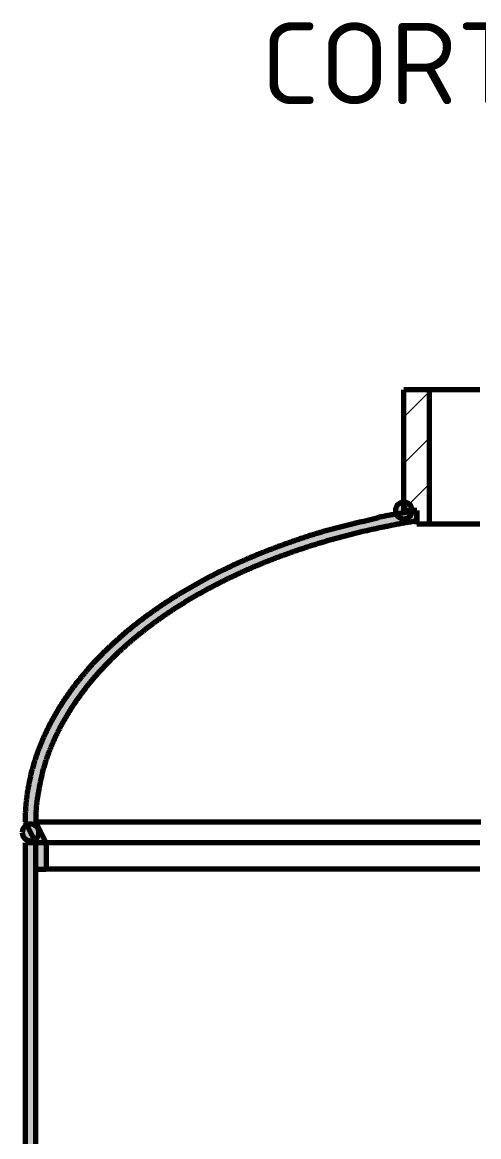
# Model space of a CAD drawing. Header units: millimetres. Extents: x 0 to 1554, y 0 to 420.
# Drawn here: x 209.3 to 237.3, y 287.6 to 355.9 of the extents above; entities that cross this region are included whole.
import ezdxf
from ezdxf.enums import TextEntityAlignment as Align

# ---------------------------------------------------------------- set-up
doc = ezdxf.new("R2010")
doc.units = ezdxf.units.MM
for name, color, linetype, lineweight in [('01-VISIBLE', 7, 'CONTINUOUS', 70), ('05-RAYADO', 8, 'CONTINUOUS', 18), ('06-TEXTO', 7, 'CONTINUOUS', 25)]:
    doc.layers.add(name, color=color, linetype=linetype, lineweight=lineweight)
doc.styles.add('ISO3098', font='isocpeur.ttf')

msp = doc.modelspace()

# ---------------------------------------------------------------- hatches: boundary and pattern name
at = {"layer": '05-RAYADO'}
h = msp.add_hatch(dxfattribs=at)
h.set_pattern_fill('ANSI31', scale=0.62992)
h.paths.add_polyline_path([(234.28, 325.142), (233.498, 325.142), (233.498, 325.987), (232.7, 325.987), (232.7, 333.387), (234.28, 333.387)])
h = msp.add_hatch(color=7, dxfattribs=at)
h.dxf.hatch_style = 1
h.paths.add_polyline_path([(232.188, 325.987), (232.19, 326.027), (232.194, 326.067), (232.202, 326.106), (232.213, 326.145), (232.227, 326.183), (232.244, 326.219), (232.263, 326.254), (232.286, 326.288), (232.311, 326.319), (232.338, 326.349), (232.367, 326.376), (232.399, 326.401), (232.432, 326.423), (232.468, 326.443), (232.504, 326.46), (232.542, 326.474), (232.58, 326.485), (232.62, 326.493), (232.66, 326.497), (232.7, 326.499), (232.74, 326.497), (232.78, 326.493), (232.82, 326.485), (232.858, 326.474), (232.896, 326.46), (232.932, 326.443), (232.968, 326.423), (233.001, 326.401), (233.033, 326.376), (233.062, 326.349), (233.089, 326.319), (233.114, 326.288), (233.137, 326.254), (233.156, 326.219), (233.173, 326.183), (233.187, 326.145), (233.198, 326.106), (233.206, 326.067), (233.21, 326.027), (233.212, 325.987), (233.21, 325.947), (233.206, 325.907), (233.198, 325.867), (233.187, 325.829), (233.173, 325.791), (233.156, 325.754), (233.137, 325.719), (233.114, 325.686), (233.089, 325.654), (233.062, 325.625), (233.033, 325.598), (233.001, 325.573), (232.968, 325.55), (232.932, 325.531), (232.896, 325.514), (232.858, 325.5), (232.82, 325.489), (232.78, 325.481), (232.74, 325.476), (232.7, 325.475), (232.66, 325.476), (232.62, 325.481), (232.58, 325.489), (232.542, 325.5), (232.504, 325.514), (232.468, 325.531), (232.432, 325.55), (232.399, 325.573), (232.367, 325.598), (232.338, 325.625), (232.311, 325.654), (232.286, 325.686), (232.263, 325.719), (232.244, 325.754), (232.227, 325.791), (232.213, 325.829), (232.202, 325.867), (232.194, 325.907), (232.19, 325.947)])
h = msp.add_hatch(color=7, dxfattribs=at)
h.dxf.hatch_style = 1
h.paths.add_polyline_path([(210.78, 304.013), (210.14, 304.013), (210.14, 305.613), (209.5, 306.893), (209.5, 306.976), (209.501, 307.059), (209.503, 307.142), (209.504, 307.225), (209.507, 307.308), (209.51, 307.39), (209.514, 307.473), (209.518, 307.556), (209.523, 307.639), (209.528, 307.722), (209.534, 307.804), (209.541, 307.887), (209.548, 307.97), (209.555, 308.052), (209.563, 308.135), (209.572, 308.217), (209.581, 308.299), (209.591, 308.382), (209.602, 308.464), (209.613, 308.546), (209.624, 308.628), (209.636, 308.71), (209.649, 308.792), (209.662, 308.874), (209.676, 308.956), (209.69, 309.038), (209.705, 309.119), (209.72, 309.201), (209.736, 309.282), (209.752, 309.363), (209.769, 309.444), (209.787, 309.526), (209.804, 309.606), (209.823, 309.687), (209.842, 309.768), (209.861, 309.849), (209.882, 309.929), (209.902, 310.009), (209.923, 310.09), (209.945, 310.17), (209.967, 310.25), (209.99, 310.329), (210.013, 310.409), (210.036, 310.488), (210.06, 310.568), (210.085, 310.647), (210.11, 310.726), (210.136, 310.805), (210.162, 310.883), (210.189, 310.962), (210.216, 311.04), (210.243, 311.118), (210.271, 311.197), (210.3, 311.274), (210.329, 311.352), (210.358, 311.43), (210.388, 311.507), (210.419, 311.584), (210.449, 311.661), (210.481, 311.738), (210.512, 311.814), (210.545, 311.891), (210.577, 311.967), (210.61, 312.043), (210.644, 312.119), (210.678, 312.194), (210.712, 312.27), (210.747, 312.345), (210.783, 312.42), (210.818, 312.495), (210.854, 312.569), (210.891, 312.644), (210.928, 312.718), (210.965, 312.792), (211.003, 312.866), (211.041, 312.94), (211.08, 313.013), (211.119, 313.086), (211.158, 313.159), (211.198, 313.232), (211.238, 313.304), (211.279, 313.377), (211.32, 313.449), (211.361, 313.52), (211.403, 313.592), (211.445, 313.664), (211.488, 313.735), (211.53, 313.806), (211.574, 313.876), (211.617, 313.947), (211.661, 314.017), (211.706, 314.087), (211.75, 314.157), (211.795, 314.227), (211.841, 314.296), (211.886, 314.365), (211.932, 314.434), (211.979, 314.503), (212.025, 314.572), (212.073, 314.64), (212.12, 314.708), (212.168, 314.776), (212.216, 314.843), (212.264, 314.911), (212.313, 314.978), (212.362, 315.045), (212.411, 315.111), (212.461, 315.178), (212.511, 315.244), (212.561, 315.31), (212.612, 315.375), (212.662, 315.441), (212.714, 315.506), (212.765, 315.571), (212.817, 315.636), (212.869, 315.7), (212.921, 315.765), (212.974, 315.829), (213.027, 315.893), (213.08, 315.956), (213.133, 316.02), (213.187, 316.083), (213.241, 316.146), (213.295, 316.208), (213.35, 316.271), (213.405, 316.333), (213.46, 316.395), (213.515, 316.457), (213.571, 316.518), (213.626, 316.58), (213.683, 316.641), (213.739, 316.701), (213.796, 316.762), (213.852, 316.822), (213.909, 316.882), (213.967, 316.942), (214.024, 317.002), (214.082, 317.061), (214.14, 317.121), (214.199, 317.18), (214.257, 317.238), (214.316, 317.297), (214.375, 317.355), (214.434, 317.413), (214.493, 317.471), (214.553, 317.529), (214.613, 317.586), (214.673, 317.643), (214.733, 317.7), (214.794, 317.757), (214.854, 317.813), (214.915, 317.87), (214.976, 317.926), (215.038, 317.981), (215.099, 318.037), (215.161, 318.092), (215.223, 318.147), (215.285, 318.202), (215.347, 318.257), (215.41, 318.311), (215.473, 318.366), (215.536, 318.42), (215.599, 318.473), (215.662, 318.527), (215.725, 318.58), (215.789, 318.633), (215.853, 318.686), (215.917, 318.739), (215.981, 318.791), (216.046, 318.844), (216.11, 318.896), (216.175, 318.948), (216.24, 318.999), (216.305, 319.051), (216.37, 319.102), (216.435, 319.153), (216.501, 319.203), (216.567, 319.254), (216.633, 319.304), (216.699, 319.354), (216.765, 319.404), (216.831, 319.454), (216.898, 319.503), (216.965, 319.553), (217.031, 319.602), (217.098, 319.651), (217.166, 319.699), (217.233, 319.748), (217.3, 319.796), (217.368, 319.844), (217.436, 319.892), (217.504, 319.939), (217.572, 319.986), (217.64, 320.034), (217.708, 320.081), (217.777, 320.127), (217.845, 320.174), (217.914, 320.22), (217.983, 320.266), (218.052, 320.312), (218.121, 320.358), (218.19, 320.404), (218.26, 320.449), (218.329, 320.494), (218.399, 320.539), (218.469, 320.584), (218.539, 320.628), (218.609, 320.673), (218.679, 320.717), (218.749, 320.761), (218.82, 320.805), (218.89, 320.848), (218.961, 320.892), (219.032, 320.935), (219.103, 320.978), (219.174, 321.02), (219.245, 321.063), (219.316, 321.105), (219.387, 321.147), (219.459, 321.189), (219.53, 321.231), (219.602, 321.273), (219.674, 321.314), (219.746, 321.355), (219.818, 321.396), (219.89, 321.437), (219.962, 321.478), (220.035, 321.518), (220.107, 321.559), (220.18, 321.599), (220.253, 321.639), (220.325, 321.678), (220.398, 321.718), (220.471, 321.757), (220.544, 321.796), (220.618, 321.835), (220.691, 321.874), (220.764, 321.912), (220.838, 321.951), (220.911, 321.989), (220.985, 322.027), (221.059, 322.065), (221.133, 322.103), (221.207, 322.14), (221.281, 322.177), (221.355, 322.215), (221.429, 322.252), (221.503, 322.288), (221.578, 322.325), (221.652, 322.361), (221.727, 322.398), (221.801, 322.434), (221.876, 322.47), (221.951, 322.506), (222.026, 322.541), (222.101, 322.577), (222.176, 322.612), (222.251, 322.647), (222.326, 322.682), (222.401, 322.716), (222.477, 322.751), (222.552, 322.785), (222.628, 322.819), (222.703, 322.853), (222.779, 322.887), (222.855, 322.921), (222.931, 322.954), (223.007, 322.988), (223.083, 323.021), (223.159, 323.053), (223.235, 323.086), (223.311, 323.119), (223.388, 323.151), (223.464, 323.183), (223.541, 323.215), (223.617, 323.247), (223.694, 323.279), (223.77, 323.31), (223.847, 323.341), (223.924, 323.372), (224.001, 323.403), (224.078, 323.434), (224.155, 323.464), (224.232, 323.495), (224.31, 323.525), (224.387, 323.555), (224.464, 323.585), (224.542, 323.614), (224.619, 323.644), (224.697, 323.673), (224.774, 323.703), (224.852, 323.732), (224.93, 323.761), (225.007, 323.789), (225.085, 323.818), (225.163, 323.847), (225.241, 323.875), (225.319, 323.903), (225.397, 323.931), (225.475, 323.959), (225.553, 323.987), (225.631, 324.015), (225.709, 324.043), (225.787, 324.07), (225.866, 324.098), (225.944, 324.125), (226.022, 324.152), (226.101, 324.179), (226.179, 324.206), (226.258, 324.233), (226.336, 324.26), (226.415, 324.286), (226.493, 324.313), (226.572, 324.339), (226.65, 324.365), (226.729, 324.391), (226.808, 324.417), (226.887, 324.442), (226.966, 324.468), (227.045, 324.493), (227.124, 324.518), (227.203, 324.543), (227.282, 324.567), (227.361, 324.592), (227.441, 324.616), (227.52, 324.639), (227.6, 324.663), (227.679, 324.686), (227.759, 324.709), (227.839, 324.732), (227.918, 324.755), (227.998, 324.777), (228.078, 324.8), (228.158, 324.822), (228.238, 324.843), (228.318, 324.865), (228.398, 324.886), (228.478, 324.907), (228.559, 324.928), (228.639, 324.949), (228.719, 324.969), (228.8, 324.989), (228.88, 325.01), (228.961, 325.03), (229.041, 325.05), (229.122, 325.069), (229.202, 325.089), (229.283, 325.108), (229.363, 325.128), (229.444, 325.147), (229.524, 325.167), (229.605, 325.186), (229.686, 325.205), (229.766, 325.224), (229.847, 325.243), (229.928, 325.262), (230.009, 325.281), (230.089, 325.3), (230.17, 325.319), (230.251, 325.339), (230.331, 325.358), (230.412, 325.377), (230.493, 325.396), (230.573, 325.415), (230.654, 325.435), (230.734, 325.454), (230.815, 325.474), (230.895, 325.495), (230.975, 325.516), (231.055, 325.538), (231.135, 325.562), (231.214, 325.586), (231.294, 325.607), (231.375, 325.626), (231.456, 325.644), (231.537, 325.66), (231.619, 325.675), (231.7, 325.69), (231.782, 325.705), (231.864, 325.719), (231.945, 325.733), (232.027, 325.747), (232.109, 325.761), (232.191, 325.775), (232.272, 325.788), (232.354, 325.802), (232.436, 325.815), (232.518, 325.829), (232.6, 325.842), (232.681, 325.855), (232.763, 325.869), (232.845, 325.882), (232.927, 325.895), (233.009, 325.908), (233.091, 325.922), (233.173, 325.935), (233.254, 325.948), (233.336, 325.961), (233.418, 325.974), (233.5, 325.987), (233.5, 325.342), (233.421, 325.329), (233.341, 325.316), (233.262, 325.303), (233.183, 325.29), (233.103, 325.276), (233.024, 325.263), (232.945, 325.249), (232.865, 325.236), (232.786, 325.222), (232.707, 325.208), (232.628, 325.194), (232.549, 325.179), (232.469, 325.165), (232.39, 325.15), (232.311, 325.136), (232.232, 325.121), (232.153, 325.106), (232.074, 325.091), (231.995, 325.076), (231.916, 325.06), (231.837, 325.045), (231.758, 325.029), (231.68, 325.013), (231.601, 324.998), (231.522, 324.982), (231.443, 324.965), (231.364, 324.949), (231.286, 324.933), (231.207, 324.916), (231.128, 324.899), (231.05, 324.883), (230.971, 324.866), (230.892, 324.848), (230.814, 324.831), (230.735, 324.814), (230.657, 324.796), (230.578, 324.779), (230.5, 324.761), (230.422, 324.743), (230.343, 324.725), (230.265, 324.707), (230.186, 324.688), (230.108, 324.67), (230.03, 324.651), (229.952, 324.632), (229.874, 324.613), (229.795, 324.594), (229.717, 324.575), (229.639, 324.556), (229.561, 324.536), (229.483, 324.517), (229.405, 324.497), (229.327, 324.477), (229.249, 324.457), (229.172, 324.437), (229.094, 324.417), (229.016, 324.396), (228.938, 324.375), (228.861, 324.355), (228.783, 324.334), (228.705, 324.313), (228.628, 324.292), (228.55, 324.27), (228.473, 324.249), (228.395, 324.227), (228.318, 324.206), (228.24, 324.184), (228.163, 324.162), (228.086, 324.139), (228.008, 324.117), (227.931, 324.095), (227.854, 324.072), (227.777, 324.049), (227.7, 324.026), (227.623, 324.003), (227.546, 323.98), (227.469, 323.957), (227.392, 323.933), (227.315, 323.91), (227.238, 323.886), (227.161, 323.862), (227.084, 323.838), (227.008, 323.814), (226.931, 323.789), (226.855, 323.765), (226.778, 323.74), (226.701, 323.715), (226.625, 323.69), (226.549, 323.665), (226.472, 323.64), (226.396, 323.614), (226.32, 323.589), (226.244, 323.563), (226.167, 323.537), (226.091, 323.511), (226.015, 323.485), (225.939, 323.459), (225.863, 323.432), (225.787, 323.405), (225.712, 323.379), (225.636, 323.352), (225.56, 323.325), (225.484, 323.297), (225.409, 323.27), (225.333, 323.242), (225.258, 323.215), (225.182, 323.187), (225.107, 323.159), (225.032, 323.13), (224.956, 323.102), (224.881, 323.074), (224.806, 323.045), (224.731, 323.016), (224.656, 322.987), (224.581, 322.958), (224.506, 322.929), (224.431, 322.899), (224.356, 322.87), (224.282, 322.84), (224.207, 322.81), (224.132, 322.78), (224.058, 322.75), (223.983, 322.719), (223.909, 322.689), (223.835, 322.658), (223.76, 322.627), (223.686, 322.596), (223.612, 322.565), (223.538, 322.533), (223.464, 322.502), (223.39, 322.47), (223.316, 322.438), (223.242, 322.406), (223.169, 322.374), (223.095, 322.342), (223.022, 322.309), (222.948, 322.276), (222.875, 322.243), (222.801, 322.21), (222.728, 322.177), (222.655, 322.144), (222.582, 322.11), (222.509, 322.077), (222.436, 322.043), (222.363, 322.009), (222.29, 321.974), (222.218, 321.94), (222.145, 321.905), (222.072, 321.871), (222, 321.836), (221.927, 321.801), (221.855, 321.766), (221.783, 321.73), (221.711, 321.695), (221.639, 321.659), (221.567, 321.623), (221.495, 321.587), (221.423, 321.55), (221.352, 321.514), (221.28, 321.477), (221.208, 321.441), (221.137, 321.404), (221.066, 321.366), (220.994, 321.329), (220.923, 321.292), (220.852, 321.254), (220.781, 321.216), (220.71, 321.178), (220.64, 321.14), (220.569, 321.101), (220.498, 321.063), (220.428, 321.024), (220.358, 320.985), (220.287, 320.946), (220.217, 320.906), (220.147, 320.867), (220.077, 320.827), (220.007, 320.787), (219.938, 320.747), (219.868, 320.707), (219.798, 320.667), (219.729, 320.626), (219.66, 320.585), (219.59, 320.544), (219.521, 320.503), (219.452, 320.462), (219.384, 320.42), (219.315, 320.378), (219.246, 320.336), (219.178, 320.294), (219.109, 320.252), (219.041, 320.21), (218.973, 320.167), (218.905, 320.124), (218.837, 320.081), (218.769, 320.038), (218.701, 319.994), (218.634, 319.95), (218.566, 319.907), (218.499, 319.863), (218.432, 319.818), (218.365, 319.774), (218.298, 319.729), (218.231, 319.684), (218.164, 319.639), (218.098, 319.594), (218.032, 319.549), (217.965, 319.503), (217.899, 319.457), (217.833, 319.411), (217.767, 319.365), (217.702, 319.319), (217.636, 319.272), (217.571, 319.225), (217.506, 319.178), (217.44, 319.131), (217.375, 319.084), (217.311, 319.036), (217.246, 318.988), (217.182, 318.94), (217.117, 318.892), (217.053, 318.843), (216.989, 318.795), (216.925, 318.746), (216.861, 318.697), (216.798, 318.648), (216.734, 318.598), (216.671, 318.548), (216.608, 318.498), (216.545, 318.448), (216.482, 318.398), (216.42, 318.347), (216.357, 318.297), (216.295, 318.246), (216.233, 318.195), (216.171, 318.143), (216.11, 318.092), (216.048, 318.04), (215.987, 317.988), (215.926, 317.935), (215.865, 317.883), (215.804, 317.83), (215.743, 317.777), (215.683, 317.724), (215.623, 317.671), (215.563, 317.617), (215.503, 317.564), (215.443, 317.51), (215.384, 317.456), (215.324, 317.401), (215.265, 317.347), (215.207, 317.292), (215.148, 317.237), (215.09, 317.181), (215.031, 317.126), (214.973, 317.07), (214.916, 317.014), (214.858, 316.958), (214.801, 316.902), (214.744, 316.845), (214.687, 316.788), (214.63, 316.731), (214.574, 316.674), (214.517, 316.616), (214.461, 316.558), (214.406, 316.5), (214.35, 316.442), (214.295, 316.384), (214.24, 316.325), (214.185, 316.266), (214.13, 316.207), (214.076, 316.148), (214.022, 316.088), (213.968, 316.029), (213.915, 315.969), (213.861, 315.908), (213.808, 315.848), (213.756, 315.787), (213.703, 315.726), (213.651, 315.665), (213.599, 315.604), (213.547, 315.542), (213.496, 315.48), (213.445, 315.418), (213.394, 315.356), (213.343, 315.293), (213.293, 315.231), (213.243, 315.168), (213.193, 315.104), (213.144, 315.041), (213.094, 314.977), (213.045, 314.914), (212.997, 314.849), (212.949, 314.785), (212.901, 314.721), (212.853, 314.656), (212.806, 314.591), (212.758, 314.526), (212.712, 314.46), (212.665, 314.394), (212.619, 314.329), (212.573, 314.262), (212.528, 314.196), (212.483, 314.13), (212.438, 314.063), (212.393, 313.996), (212.349, 313.929), (212.305, 313.861), (212.262, 313.793), (212.219, 313.725), (212.176, 313.657), (212.134, 313.589), (212.092, 313.52), (212.05, 313.452), (212.009, 313.382), (211.968, 313.313), (211.928, 313.244), (211.888, 313.174), (211.848, 313.104), (211.809, 313.034), (211.77, 312.963), (211.731, 312.893), (211.693, 312.822), (211.655, 312.751), (211.618, 312.68), (211.581, 312.608), (211.545, 312.537), (211.508, 312.465), (211.473, 312.393), (211.437, 312.32), (211.402, 312.248), (211.368, 312.175), (211.333, 312.103), (211.3, 312.03), (211.266, 311.957), (211.233, 311.883), (211.2, 311.81), (211.168, 311.736), (211.136, 311.662), (211.105, 311.588), (211.073, 311.514), (211.043, 311.44), (211.012, 311.365), (210.983, 311.291), (210.953, 311.216), (210.924, 311.141), (210.896, 311.065), (210.868, 310.99), (210.84, 310.914), (210.814, 310.839), (210.787, 310.763), (210.762, 310.686), (210.736, 310.61), (210.712, 310.533), (210.688, 310.457), (210.664, 310.38), (210.642, 310.303), (210.62, 310.225), (210.598, 310.148), (210.577, 310.07), (210.557, 309.992), (210.537, 309.914), (210.518, 309.836), (210.499, 309.758), (210.481, 309.68), (210.463, 309.601), (210.446, 309.523), (210.429, 309.444), (210.413, 309.365), (210.397, 309.286), (210.381, 309.208), (210.365, 309.129), (210.35, 309.05), (210.335, 308.971), (210.321, 308.891), (210.307, 308.812), (210.293, 308.733), (210.279, 308.654), (210.265, 308.575), (210.252, 308.495), (210.239, 308.416), (210.226, 308.337), (210.214, 308.257), (210.202, 308.177), (210.192, 308.098), (210.182, 308.018), (210.174, 307.938), (210.167, 307.858), (210.162, 307.777), (210.157, 307.697), (210.153, 307.617), (210.149, 307.536), (210.147, 307.456), (210.145, 307.376), (210.143, 307.295), (210.142, 307.215), (210.141, 307.134), (210.14, 307.054), (210.14, 306.974), (210.14, 306.893), (210.78, 305.613)])
h = msp.add_hatch(color=7, dxfattribs=at)
h.dxf.hatch_style = 1
h.paths.add_polyline_path([(209.308, 306.253), (209.31, 306.293), (209.314, 306.333), (209.322, 306.373), (209.333, 306.411), (209.347, 306.449), (209.364, 306.486), (209.383, 306.521), (209.406, 306.554), (209.431, 306.586), (209.458, 306.615), (209.487, 306.642), (209.519, 306.667), (209.552, 306.69), (209.588, 306.709), (209.624, 306.726), (209.662, 306.74), (209.7, 306.751), (209.74, 306.759), (209.78, 306.764), (209.82, 306.765), (209.86, 306.764), (209.9, 306.759), (209.94, 306.751), (209.978, 306.74), (210.016, 306.726), (210.052, 306.709), (210.088, 306.69), (210.121, 306.667), (210.153, 306.642), (210.182, 306.615), (210.209, 306.586), (210.234, 306.554), (210.257, 306.521), (210.276, 306.486), (210.293, 306.449), (210.307, 306.411), (210.318, 306.373), (210.326, 306.333), (210.33, 306.293), (210.332, 306.253), (210.33, 306.213), (210.326, 306.173), (210.318, 306.134), (210.307, 306.095), (210.293, 306.057), (210.276, 306.021), (210.257, 305.986), (210.234, 305.952), (210.209, 305.921), (210.182, 305.891), (210.153, 305.864), (210.121, 305.839), (210.088, 305.817), (210.052, 305.797), (210.016, 305.78), (209.978, 305.766), (209.94, 305.755), (209.9, 305.747), (209.86, 305.743), (209.82, 305.741), (209.78, 305.743), (209.74, 305.747), (209.7, 305.755), (209.662, 305.766), (209.624, 305.78), (209.588, 305.797), (209.552, 305.817), (209.519, 305.839), (209.487, 305.864), (209.458, 305.891), (209.431, 305.921), (209.406, 305.952), (209.383, 305.986), (209.364, 306.021), (209.347, 306.057), (209.333, 306.095), (209.322, 306.134), (209.314, 306.173), (209.31, 306.213)])
h = msp.add_hatch(color=7, dxfattribs=at)
h.dxf.hatch_style = 1
h.paths.add_polyline_path([(210.14, 177.613), (209.5, 177.613), (209.5, 305.613), (210.14, 305.613)])

# ---------------------------------------------------------------- linework, layer by layer
at = {"layer": '01-VISIBLE'}
for p, q in [((234.28, 333.387), (232.7, 333.387)), ((232.7, 325.987), (232.7, 333.387)), ((234.28, 325.142), (234.28, 333.387)), ((233.498, 325.987), (232.7, 325.987)), ((233.498, 325.142), (233.498, 325.987)), ((233.5, 325.987), (233.5, 325.342)), ((234.28, 325.142), (233.498, 325.142)), ((210.14, 305.613), (209.5, 306.893)), ((210.78, 305.613), (210.14, 306.893)), ((209.5, 177.613), (209.5, 305.613)), ((210.14, 305.613), (209.5, 305.613)), ((210.14, 177.613), (210.14, 305.613)), ((210.14, 304.013), (210.14, 305.613)), ((210.78, 305.613), (210.78, 304.013)), ((210.14, 304.013), (210.78, 304.013))]:
    msp.add_line(p, q, dxfattribs=at)
for points in [[(237.349, 333.387), (237.288, 333.387), (237.228, 333.387), (237.168, 333.387), (237.108, 333.387), (237.048, 333.387), (236.988, 333.387), (236.927, 333.387), (236.867, 333.387), (236.807, 333.387), (236.747, 333.387), (236.687, 333.387), (236.626, 333.387), (236.566, 333.387), (236.506, 333.387), (236.446, 333.387), (236.386, 333.387), (236.326, 333.387), (236.266, 333.387), (236.205, 333.387), (236.145, 333.387), (236.085, 333.387), (236.025, 333.387), (235.965, 333.387), (235.905, 333.387), (235.844, 333.387), (235.784, 333.387), (235.724, 333.387), (235.664, 333.387), (235.604, 333.387), (235.543, 333.387), (235.483, 333.387), (235.423, 333.387), (235.363, 333.387), (235.303, 333.387), (235.243, 333.387), (235.183, 333.387), (235.122, 333.387), (235.062, 333.387), (235.002, 333.387), (234.942, 333.387), (234.882, 333.387), (234.821, 333.387), (234.761, 333.387), (234.701, 333.387), (234.641, 333.387), (234.581, 333.387), (234.521, 333.387), (234.46, 333.387), (234.4, 333.387), (234.34, 333.387), (234.28, 333.387)], [(209.5, 306.893), (209.5, 306.976), (209.501, 307.059), (209.503, 307.142), (209.504, 307.225), (209.507, 307.308), (209.51, 307.39), (209.514, 307.473), (209.518, 307.556), (209.523, 307.639), (209.528, 307.722), (209.534, 307.804), (209.541, 307.887), (209.548, 307.97), (209.555, 308.052), (209.563, 308.135), (209.572, 308.217), (209.581, 308.299), (209.591, 308.382), (209.602, 308.464), (209.613, 308.546), (209.624, 308.628), (209.636, 308.71), (209.649, 308.792), (209.662, 308.874), (209.676, 308.956), (209.69, 309.038), (209.705, 309.119), (209.72, 309.201), (209.736, 309.282), (209.752, 309.363), (209.769, 309.444), (209.787, 309.526), (209.804, 309.606), (209.823, 309.687), (209.842, 309.768), (209.861, 309.849), (209.882, 309.929), (209.902, 310.009), (209.923, 310.09), (209.945, 310.17), (209.967, 310.25), (209.99, 310.329), (210.013, 310.409), (210.036, 310.488), (210.06, 310.568), (210.085, 310.647), (210.11, 310.726), (210.136, 310.805), (210.162, 310.883), (210.189, 310.962), (210.216, 311.04), (210.243, 311.118), (210.271, 311.197), (210.3, 311.274), (210.329, 311.352), (210.358, 311.43), (210.388, 311.507), (210.419, 311.584), (210.449, 311.661), (210.481, 311.738), (210.512, 311.814), (210.545, 311.891), (210.577, 311.967), (210.61, 312.043), (210.644, 312.119), (210.678, 312.194), (210.712, 312.27), (210.747, 312.345), (210.783, 312.42), (210.818, 312.495), (210.854, 312.569), (210.891, 312.644), (210.928, 312.718), (210.965, 312.792), (211.003, 312.866), (211.041, 312.94), (211.08, 313.013), (211.119, 313.086), (211.158, 313.159), (211.198, 313.232), (211.238, 313.304), (211.279, 313.377), (211.32, 313.449), (211.361, 313.52), (211.403, 313.592), (211.445, 313.664), (211.488, 313.735), (211.53, 313.806), (211.574, 313.876), (211.617, 313.947), (211.661, 314.017), (211.706, 314.087), (211.75, 314.157), (211.795, 314.227), (211.841, 314.296), (211.886, 314.365), (211.932, 314.434), (211.979, 314.503), (212.025, 314.572), (212.073, 314.64), (212.12, 314.708), (212.168, 314.776), (212.216, 314.843), (212.264, 314.911), (212.313, 314.978), (212.362, 315.045), (212.411, 315.111), (212.461, 315.178), (212.511, 315.244), (212.561, 315.31), (212.612, 315.375), (212.662, 315.441), (212.714, 315.506), (212.765, 315.571), (212.817, 315.636), (212.869, 315.7), (212.921, 315.765), (212.974, 315.829), (213.027, 315.893), (213.08, 315.956), (213.133, 316.02), (213.187, 316.083), (213.241, 316.146), (213.295, 316.208), (213.35, 316.271), (213.405, 316.333), (213.46, 316.395), (213.515, 316.457), (213.571, 316.518), (213.626, 316.58), (213.683, 316.641), (213.739, 316.701), (213.796, 316.762), (213.852, 316.822), (213.909, 316.882), (213.967, 316.942), (214.024, 317.002), (214.082, 317.061), (214.14, 317.121), (214.199, 317.18), (214.257, 317.238), (214.316, 317.297), (214.375, 317.355), (214.434, 317.413), (214.493, 317.471), (214.553, 317.529), (214.613, 317.586), (214.673, 317.643), (214.733, 317.7), (214.794, 317.757), (214.854, 317.813), (214.915, 317.87), (214.976, 317.926), (215.038, 317.981), (215.099, 318.037), (215.161, 318.092), (215.223, 318.147), (215.285, 318.202), (215.347, 318.257), (215.41, 318.311), (215.473, 318.366), (215.536, 318.42), (215.599, 318.473), (215.662, 318.527), (215.725, 318.58), (215.789, 318.633), (215.853, 318.686), (215.917, 318.739), (215.981, 318.791), (216.046, 318.844), (216.11, 318.896), (216.175, 318.948), (216.24, 318.999), (216.305, 319.051), (216.37, 319.102), (216.435, 319.153), (216.501, 319.203), (216.567, 319.254), (216.633, 319.304), (216.699, 319.354), (216.765, 319.404), (216.831, 319.454), (216.898, 319.503), (216.965, 319.553), (217.031, 319.602), (217.098, 319.651), (217.166, 319.699), (217.233, 319.748), (217.3, 319.796), (217.368, 319.844), (217.436, 319.892), (217.504, 319.939), (217.572, 319.986), (217.64, 320.034), (217.708, 320.081), (217.777, 320.127), (217.845, 320.174), (217.914, 320.22), (217.983, 320.266), (218.052, 320.312), (218.121, 320.358), (218.19, 320.404), (218.26, 320.449), (218.329, 320.494), (218.399, 320.539), (218.469, 320.584), (218.539, 320.628), (218.609, 320.673), (218.679, 320.717), (218.749, 320.761), (218.82, 320.805), (218.89, 320.848), (218.961, 320.892), (219.032, 320.935), (219.103, 320.978), (219.174, 321.02), (219.245, 321.063), (219.316, 321.105), (219.387, 321.147), (219.459, 321.189), (219.53, 321.231), (219.602, 321.273), (219.674, 321.314), (219.746, 321.355), (219.818, 321.396), (219.89, 321.437), (219.962, 321.478), (220.035, 321.518), (220.107, 321.559), (220.18, 321.599), (220.253, 321.639), (220.325, 321.678), (220.398, 321.718), (220.471, 321.757), (220.544, 321.796), (220.618, 321.835), (220.691, 321.874), (220.764, 321.912), (220.838, 321.951), (220.911, 321.989), (220.985, 322.027), (221.059, 322.065), (221.133, 322.103), (221.207, 322.14), (221.281, 322.177), (221.355, 322.215), (221.429, 322.252), (221.503, 322.288), (221.578, 322.325), (221.652, 322.361), (221.727, 322.398), (221.801, 322.434), (221.876, 322.47), (221.951, 322.506), (222.026, 322.541), (222.101, 322.577), (222.176, 322.612), (222.251, 322.647), (222.326, 322.682), (222.401, 322.716), (222.477, 322.751), (222.552, 322.785), (222.628, 322.819), (222.703, 322.853), (222.779, 322.887), (222.855, 322.921), (222.931, 322.954), (223.007, 322.988), (223.083, 323.021), (223.159, 323.053), (223.235, 323.086), (223.311, 323.119), (223.388, 323.151), (223.464, 323.183), (223.541, 323.215), (223.617, 323.247), (223.694, 323.279), (223.77, 323.31), (223.847, 323.341), (223.924, 323.372), (224.001, 323.403), (224.078, 323.434), (224.155, 323.464), (224.232, 323.495), (224.31, 323.525), (224.387, 323.555), (224.464, 323.585), (224.542, 323.614), (224.619, 323.644), (224.697, 323.673), (224.774, 323.703), (224.852, 323.732), (224.93, 323.761), (225.007, 323.789), (225.085, 323.818), (225.163, 323.847), (225.241, 323.875), (225.319, 323.903), (225.397, 323.931), (225.475, 323.959), (225.553, 323.987), (225.631, 324.015), (225.709, 324.043), (225.787, 324.07), (225.866, 324.098), (225.944, 324.125), (226.022, 324.152), (226.101, 324.179), (226.179, 324.206), (226.258, 324.233), (226.336, 324.26), (226.415, 324.286), (226.493, 324.313), (226.572, 324.339), (226.65, 324.365), (226.729, 324.391), (226.808, 324.417), (226.887, 324.442), (226.966, 324.468), (227.045, 324.493), (227.124, 324.518), (227.203, 324.543), (227.282, 324.567), (227.361, 324.592), (227.441, 324.616), (227.52, 324.639), (227.6, 324.663), (227.679, 324.686), (227.759, 324.709), (227.839, 324.732), (227.918, 324.755), (227.998, 324.777), (228.078, 324.8), (228.158, 324.822), (228.238, 324.843), (228.318, 324.865), (228.398, 324.886), (228.478, 324.907), (228.559, 324.928), (228.639, 324.949), (228.719, 324.969), (228.8, 324.989), (228.88, 325.01), (228.961, 325.03), (229.041, 325.05), (229.122, 325.069), (229.202, 325.089), (229.283, 325.108), (229.363, 325.128), (229.444, 325.147), (229.524, 325.167), (229.605, 325.186), (229.686, 325.205), (229.766, 325.224), (229.847, 325.243), (229.928, 325.262), (230.009, 325.281), (230.089, 325.3), (230.17, 325.319), (230.251, 325.339), (230.331, 325.358), (230.412, 325.377), (230.493, 325.396), (230.573, 325.415), (230.654, 325.435), (230.734, 325.454), (230.815, 325.474), (230.895, 325.495), (230.975, 325.516), (231.055, 325.538), (231.135, 325.562), (231.214, 325.586), (231.294, 325.607), (231.375, 325.626), (231.456, 325.644), (231.537, 325.66), (231.619, 325.675), (231.7, 325.69), (231.782, 325.705), (231.864, 325.719), (231.945, 325.733), (232.027, 325.747), (232.109, 325.761), (232.191, 325.775), (232.272, 325.788), (232.354, 325.802), (232.436, 325.815), (232.518, 325.829), (232.6, 325.842), (232.681, 325.855), (232.763, 325.869), (232.845, 325.882), (232.927, 325.895), (233.009, 325.908), (233.091, 325.922), (233.173, 325.935), (233.254, 325.948), (233.336, 325.961), (233.418, 325.974), (233.5, 325.987)], [(233.5, 325.342), (233.421, 325.329), (233.341, 325.316), (233.262, 325.303), (233.183, 325.29), (233.103, 325.276), (233.024, 325.263), (232.945, 325.249), (232.865, 325.236), (232.786, 325.222), (232.707, 325.208), (232.628, 325.194), (232.549, 325.179), (232.469, 325.165), (232.39, 325.15), (232.311, 325.136), (232.232, 325.121), (232.153, 325.106), (232.074, 325.091), (231.995, 325.076), (231.916, 325.06), (231.837, 325.045), (231.758, 325.029), (231.68, 325.013), (231.601, 324.998), (231.522, 324.982), (231.443, 324.965), (231.364, 324.949), (231.286, 324.933), (231.207, 324.916), (231.128, 324.899), (231.05, 324.883), (230.971, 324.866), (230.892, 324.848), (230.814, 324.831), (230.735, 324.814), (230.657, 324.796), (230.578, 324.779), (230.5, 324.761), (230.422, 324.743), (230.343, 324.725), (230.265, 324.707), (230.186, 324.688), (230.108, 324.67), (230.03, 324.651), (229.952, 324.632), (229.874, 324.613), (229.795, 324.594), (229.717, 324.575), (229.639, 324.556), (229.561, 324.536), (229.483, 324.517), (229.405, 324.497), (229.327, 324.477), (229.249, 324.457), (229.172, 324.437), (229.094, 324.417), (229.016, 324.396), (228.938, 324.375), (228.861, 324.355), (228.783, 324.334), (228.705, 324.313), (228.628, 324.292), (228.55, 324.27), (228.473, 324.249), (228.395, 324.227), (228.318, 324.206), (228.24, 324.184), (228.163, 324.162), (228.086, 324.139), (228.008, 324.117), (227.931, 324.095), (227.854, 324.072), (227.777, 324.049), (227.7, 324.026), (227.623, 324.003), (227.546, 323.98), (227.469, 323.957), (227.392, 323.933), (227.315, 323.91), (227.238, 323.886), (227.161, 323.862), (227.084, 323.838), (227.008, 323.814), (226.931, 323.789), (226.855, 323.765), (226.778, 323.74), (226.701, 323.715), (226.625, 323.69), (226.549, 323.665), (226.472, 323.64), (226.396, 323.614), (226.32, 323.589), (226.244, 323.563), (226.167, 323.537), (226.091, 323.511), (226.015, 323.485), (225.939, 323.459), (225.863, 323.432), (225.787, 323.405), (225.712, 323.379), (225.636, 323.352), (225.56, 323.325), (225.484, 323.297), (225.409, 323.27), (225.333, 323.242), (225.258, 323.215), (225.182, 323.187), (225.107, 323.159), (225.032, 323.13), (224.956, 323.102), (224.881, 323.074), (224.806, 323.045), (224.731, 323.016), (224.656, 322.987), (224.581, 322.958), (224.506, 322.929), (224.431, 322.899), (224.356, 322.87), (224.282, 322.84), (224.207, 322.81), (224.132, 322.78), (224.058, 322.75), (223.983, 322.719), (223.909, 322.689), (223.835, 322.658), (223.76, 322.627), (223.686, 322.596), (223.612, 322.565), (223.538, 322.533), (223.464, 322.502), (223.39, 322.47), (223.316, 322.438), (223.242, 322.406), (223.169, 322.374), (223.095, 322.342), (223.022, 322.309), (222.948, 322.276), (222.875, 322.243), (222.801, 322.21), (222.728, 322.177), (222.655, 322.144), (222.582, 322.11), (222.509, 322.077), (222.436, 322.043), (222.363, 322.009), (222.29, 321.974), (222.218, 321.94), (222.145, 321.905), (222.072, 321.871), (222, 321.836), (221.927, 321.801), (221.855, 321.766), (221.783, 321.73), (221.711, 321.695), (221.639, 321.659), (221.567, 321.623), (221.495, 321.587), (221.423, 321.55), (221.352, 321.514), (221.28, 321.477), (221.208, 321.441), (221.137, 321.404), (221.066, 321.366), (220.994, 321.329), (220.923, 321.292), (220.852, 321.254), (220.781, 321.216), (220.71, 321.178), (220.64, 321.14), (220.569, 321.101), (220.498, 321.063), (220.428, 321.024), (220.358, 320.985), (220.287, 320.946), (220.217, 320.906), (220.147, 320.867), (220.077, 320.827), (220.007, 320.787), (219.938, 320.747), (219.868, 320.707), (219.798, 320.667), (219.729, 320.626), (219.66, 320.585), (219.59, 320.544), (219.521, 320.503), (219.452, 320.462), (219.384, 320.42), (219.315, 320.378), (219.246, 320.336), (219.178, 320.294), (219.109, 320.252), (219.041, 320.21), (218.973, 320.167), (218.905, 320.124), (218.837, 320.081), (218.769, 320.038), (218.701, 319.994), (218.634, 319.95), (218.566, 319.907), (218.499, 319.863), (218.432, 319.818), (218.365, 319.774), (218.298, 319.729), (218.231, 319.684), (218.164, 319.639), (218.098, 319.594), (218.032, 319.549), (217.965, 319.503), (217.899, 319.457), (217.833, 319.411), (217.767, 319.365), (217.702, 319.319), (217.636, 319.272), (217.571, 319.225), (217.506, 319.178), (217.44, 319.131), (217.375, 319.084), (217.311, 319.036), (217.246, 318.988), (217.182, 318.94), (217.117, 318.892), (217.053, 318.843), (216.989, 318.795), (216.925, 318.746), (216.861, 318.697), (216.798, 318.648), (216.734, 318.598), (216.671, 318.548), (216.608, 318.498), (216.545, 318.448), (216.482, 318.398), (216.42, 318.347), (216.357, 318.297), (216.295, 318.246), (216.233, 318.195), (216.171, 318.143), (216.11, 318.092), (216.048, 318.04), (215.987, 317.988), (215.926, 317.935), (215.865, 317.883), (215.804, 317.83), (215.743, 317.777), (215.683, 317.724), (215.623, 317.671), (215.563, 317.617), (215.503, 317.564), (215.443, 317.51), (215.384, 317.456), (215.324, 317.401), (215.265, 317.347), (215.207, 317.292), (215.148, 317.237), (215.09, 317.181), (215.031, 317.126), (214.973, 317.07), (214.916, 317.014), (214.858, 316.958), (214.801, 316.902), (214.744, 316.845), (214.687, 316.788), (214.63, 316.731), (214.574, 316.674), (214.517, 316.616), (214.461, 316.558), (214.406, 316.5), (214.35, 316.442), (214.295, 316.384), (214.24, 316.325), (214.185, 316.266), (214.13, 316.207), (214.076, 316.148), (214.022, 316.088), (213.968, 316.029), (213.915, 315.969), (213.861, 315.908), (213.808, 315.848), (213.756, 315.787), (213.703, 315.726), (213.651, 315.665), (213.599, 315.604), (213.547, 315.542), (213.496, 315.48), (213.445, 315.418), (213.394, 315.356), (213.343, 315.293), (213.293, 315.231), (213.243, 315.168), (213.193, 315.104), (213.144, 315.041), (213.094, 314.977), (213.045, 314.914), (212.997, 314.849), (212.949, 314.785), (212.901, 314.721), (212.853, 314.656), (212.806, 314.591), (212.758, 314.526), (212.712, 314.46), (212.665, 314.394), (212.619, 314.329), (212.573, 314.262), (212.528, 314.196), (212.483, 314.13), (212.438, 314.063), (212.393, 313.996), (212.349, 313.929), (212.305, 313.861), (212.262, 313.793), (212.219, 313.725), (212.176, 313.657), (212.134, 313.589), (212.092, 313.52), (212.05, 313.452), (212.009, 313.382), (211.968, 313.313), (211.928, 313.244), (211.888, 313.174), (211.848, 313.104), (211.809, 313.034), (211.77, 312.963), (211.731, 312.893), (211.693, 312.822), (211.655, 312.751), (211.618, 312.68), (211.581, 312.608), (211.545, 312.537), (211.508, 312.465), (211.473, 312.393), (211.437, 312.32), (211.402, 312.248), (211.368, 312.175), (211.333, 312.103), (211.3, 312.03), (211.266, 311.957), (211.233, 311.883), (211.2, 311.81), (211.168, 311.736), (211.136, 311.662), (211.105, 311.588), (211.073, 311.514), (211.043, 311.44), (211.012, 311.365), (210.983, 311.291), (210.953, 311.216), (210.924, 311.141), (210.896, 311.065), (210.868, 310.99), (210.84, 310.914), (210.814, 310.839), (210.787, 310.763), (210.762, 310.686), (210.736, 310.61), (210.712, 310.533), (210.688, 310.457), (210.664, 310.38), (210.642, 310.303), (210.62, 310.225), (210.598, 310.148), (210.577, 310.07), (210.557, 309.992), (210.537, 309.914), (210.518, 309.836), (210.499, 309.758), (210.481, 309.68), (210.463, 309.601), (210.446, 309.523), (210.429, 309.444), (210.413, 309.365), (210.397, 309.286), (210.381, 309.208), (210.365, 309.129), (210.35, 309.05), (210.335, 308.971), (210.321, 308.891), (210.307, 308.812), (210.293, 308.733), (210.279, 308.654), (210.265, 308.575), (210.252, 308.495), (210.239, 308.416), (210.226, 308.337), (210.214, 308.257), (210.202, 308.177), (210.192, 308.098), (210.182, 308.018), (210.174, 307.938), (210.167, 307.858), (210.162, 307.777), (210.157, 307.697), (210.153, 307.617), (210.149, 307.536), (210.147, 307.456), (210.145, 307.376), (210.143, 307.295), (210.142, 307.215), (210.141, 307.134), (210.14, 307.054), (210.14, 306.974), (210.14, 306.893)], [(237.349, 325.142), (237.288, 325.142), (237.228, 325.142), (237.168, 325.142), (237.108, 325.142), (237.048, 325.142), (236.988, 325.142), (236.927, 325.142), (236.867, 325.142), (236.807, 325.142), (236.747, 325.142), (236.687, 325.142), (236.626, 325.142), (236.566, 325.142), (236.506, 325.142), (236.446, 325.142), (236.386, 325.142), (236.326, 325.142), (236.266, 325.142), (236.205, 325.142), (236.145, 325.142), (236.085, 325.142), (236.025, 325.142), (235.965, 325.142), (235.905, 325.142), (235.844, 325.142), (235.784, 325.142), (235.724, 325.142), (235.664, 325.142), (235.604, 325.142), (235.543, 325.142), (235.483, 325.142), (235.423, 325.142), (235.363, 325.142), (235.303, 325.142), (235.243, 325.142), (235.183, 325.142), (235.122, 325.142), (235.062, 325.142), (235.002, 325.142), (234.942, 325.142), (234.882, 325.142), (234.821, 325.142), (234.761, 325.142), (234.701, 325.142), (234.641, 325.142), (234.581, 325.142), (234.521, 325.142), (234.46, 325.142), (234.4, 325.142), (234.34, 325.142), (234.28, 325.142)], [(237.423, 306.893), (237.266, 306.893), (237.11, 306.893), (236.953, 306.893), (236.796, 306.893), (236.639, 306.893), (236.482, 306.893), (236.326, 306.893), (236.169, 306.893), (236.012, 306.893), (235.855, 306.893), (235.698, 306.893), (235.542, 306.893), (235.385, 306.893), (235.228, 306.893), (235.071, 306.893), (234.914, 306.893), (234.758, 306.893), (234.601, 306.893), (234.444, 306.893), (234.287, 306.893), (234.13, 306.893), (233.974, 306.893), (233.817, 306.893), (233.66, 306.893), (233.503, 306.893), (233.346, 306.893), (233.19, 306.893), (233.033, 306.893), (232.876, 306.893), (232.719, 306.893), (232.562, 306.893), (232.406, 306.893), (232.249, 306.893), (232.092, 306.893), (231.935, 306.893), (231.778, 306.893), (231.622, 306.893), (231.465, 306.893), (231.308, 306.893), (231.151, 306.893), (230.994, 306.893), (230.838, 306.893), (230.681, 306.893), (230.524, 306.893), (230.367, 306.893), (230.21, 306.893), (230.054, 306.893), (229.897, 306.893), (229.74, 306.893), (229.583, 306.893), (229.426, 306.893), (229.27, 306.893), (229.113, 306.893), (228.956, 306.893), (228.799, 306.893), (228.642, 306.893), (228.486, 306.893), (228.329, 306.893), (228.172, 306.893), (228.015, 306.893), (227.858, 306.893), (227.702, 306.893), (227.545, 306.893), (227.388, 306.893), (227.231, 306.893), (227.074, 306.893), (226.918, 306.893), (226.761, 306.893), (226.604, 306.893), (226.447, 306.893), (226.29, 306.893), (226.134, 306.893), (225.977, 306.893), (225.82, 306.893), (225.663, 306.893), (225.506, 306.893), (225.35, 306.893), (225.193, 306.893), (225.036, 306.893), (224.879, 306.893), (224.722, 306.893), (224.566, 306.893), (224.409, 306.893), (224.252, 306.893), (224.095, 306.893), (223.938, 306.893), (223.782, 306.893), (223.625, 306.893), (223.468, 306.893), (223.311, 306.893), (223.154, 306.893), (222.998, 306.893), (222.841, 306.893), (222.684, 306.893), (222.527, 306.893), (222.37, 306.893), (222.214, 306.893), (222.057, 306.893), (221.9, 306.893), (221.743, 306.893), (221.586, 306.893), (221.43, 306.893), (221.273, 306.893), (221.116, 306.893), (220.959, 306.893), (220.802, 306.893), (220.646, 306.893), (220.489, 306.893), (220.332, 306.893), (220.175, 306.893), (220.018, 306.893), (219.862, 306.893), (219.705, 306.893), (219.548, 306.893), (219.391, 306.893), (219.234, 306.893), (219.078, 306.893), (218.921, 306.893), (218.764, 306.893), (218.607, 306.893), (218.45, 306.893), (218.294, 306.893), (218.137, 306.893), (217.98, 306.893), (217.823, 306.893), (217.666, 306.893), (217.51, 306.893), (217.353, 306.893), (217.196, 306.893), (217.039, 306.893), (216.882, 306.893), (216.726, 306.893), (216.569, 306.893), (216.412, 306.893), (216.255, 306.893), (216.098, 306.893), (215.942, 306.893), (215.785, 306.893), (215.628, 306.893), (215.471, 306.893), (215.314, 306.893), (215.158, 306.893), (215.001, 306.893), (214.844, 306.893), (214.687, 306.893), (214.53, 306.893), (214.374, 306.893), (214.217, 306.893), (214.06, 306.893), (213.903, 306.893), (213.746, 306.893), (213.59, 306.893), (213.433, 306.893), (213.276, 306.893), (213.119, 306.893), (212.962, 306.893), (212.806, 306.893), (212.649, 306.893), (212.492, 306.893), (212.335, 306.893), (212.178, 306.893), (212.022, 306.893), (211.865, 306.893), (211.708, 306.893), (211.551, 306.893), (211.394, 306.893), (211.238, 306.893), (211.081, 306.893), (210.924, 306.893), (210.767, 306.893), (210.61, 306.893), (210.454, 306.893), (210.297, 306.893), (210.14, 306.893)], [(209.82, 305.741), (209.863, 305.741), (209.905, 305.741), (209.948, 305.741), (209.991, 305.741), (210.033, 305.741), (210.076, 305.741)], [(210.78, 305.613), (210.716, 305.613), (210.652, 305.613), (210.588, 305.613), (210.524, 305.613), (210.46, 305.613), (210.396, 305.613), (210.332, 305.613), (210.268, 305.613), (210.204, 305.613), (210.14, 305.613)], [(237.353, 305.613), (237.199, 305.613), (237.046, 305.613), (236.892, 305.613), (236.738, 305.613), (236.585, 305.613), (236.431, 305.613), (236.278, 305.613), (236.124, 305.613), (235.97, 305.613), (235.817, 305.613), (235.663, 305.613), (235.51, 305.613), (235.356, 305.613), (235.202, 305.613), (235.049, 305.613), (234.895, 305.613), (234.742, 305.613), (234.588, 305.613), (234.434, 305.613), (234.281, 305.613), (234.127, 305.613), (233.974, 305.613), (233.82, 305.613), (233.666, 305.613), (233.513, 305.613), (233.359, 305.613), (233.206, 305.613), (233.052, 305.613), (232.898, 305.613), (232.745, 305.613), (232.591, 305.613), (232.438, 305.613), (232.284, 305.613), (232.13, 305.613), (231.977, 305.613), (231.823, 305.613), (231.67, 305.613), (231.516, 305.613), (231.362, 305.613), (231.209, 305.613), (231.055, 305.613), (230.902, 305.613), (230.748, 305.613), (230.594, 305.613), (230.441, 305.613), (230.287, 305.613), (230.134, 305.613), (229.98, 305.613), (229.826, 305.613), (229.673, 305.613), (229.519, 305.613), (229.366, 305.613), (229.212, 305.613), (229.058, 305.613), (228.905, 305.613), (228.751, 305.613), (228.598, 305.613), (228.444, 305.613), (228.29, 305.613), (228.137, 305.613), (227.983, 305.613), (227.83, 305.613), (227.676, 305.613), (227.522, 305.613), (227.369, 305.613), (227.215, 305.613), (227.062, 305.613), (226.908, 305.613), (226.754, 305.613), (226.601, 305.613), (226.447, 305.613), (226.294, 305.613), (226.14, 305.613), (225.986, 305.613), (225.833, 305.613), (225.679, 305.613), (225.526, 305.613), (225.372, 305.613), (225.218, 305.613), (225.065, 305.613), (224.911, 305.613), (224.758, 305.613), (224.604, 305.613), (224.45, 305.613), (224.297, 305.613), (224.143, 305.613), (223.99, 305.613), (223.836, 305.613), (223.682, 305.613), (223.529, 305.613), (223.375, 305.613), (223.222, 305.613), (223.068, 305.613), (222.914, 305.613), (222.761, 305.613), (222.607, 305.613), (222.454, 305.613), (222.3, 305.613), (222.146, 305.613), (221.993, 305.613), (221.839, 305.613), (221.686, 305.613), (221.532, 305.613), (221.378, 305.613), (221.225, 305.613), (221.071, 305.613), (220.918, 305.613), (220.764, 305.613), (220.61, 305.613), (220.457, 305.613), (220.303, 305.613), (220.15, 305.613), (219.996, 305.613), (219.842, 305.613), (219.689, 305.613), (219.535, 305.613), (219.382, 305.613), (219.228, 305.613), (219.074, 305.613), (218.921, 305.613), (218.767, 305.613), (218.614, 305.613), (218.46, 305.613), (218.306, 305.613), (218.153, 305.613), (217.999, 305.613), (217.846, 305.613), (217.692, 305.613), (217.538, 305.613), (217.385, 305.613), (217.231, 305.613), (217.078, 305.613), (216.924, 305.613), (216.77, 305.613), (216.617, 305.613), (216.463, 305.613), (216.31, 305.613), (216.156, 305.613), (216.002, 305.613), (215.849, 305.613), (215.695, 305.613), (215.542, 305.613), (215.388, 305.613), (215.234, 305.613), (215.081, 305.613), (214.927, 305.613), (214.774, 305.613), (214.62, 305.613), (214.466, 305.613), (214.313, 305.613), (214.159, 305.613), (214.006, 305.613), (213.852, 305.613), (213.698, 305.613), (213.545, 305.613), (213.391, 305.613), (213.238, 305.613), (213.084, 305.613), (212.93, 305.613), (212.777, 305.613), (212.623, 305.613), (212.47, 305.613), (212.316, 305.613), (212.162, 305.613), (212.009, 305.613), (211.855, 305.613), (211.702, 305.613), (211.548, 305.613), (211.394, 305.613), (211.241, 305.613), (211.087, 305.613), (210.934, 305.613), (210.78, 305.613)], [(237.353, 304.013), (237.199, 304.013), (237.046, 304.013), (236.892, 304.013), (236.738, 304.013), (236.585, 304.013), (236.431, 304.013), (236.278, 304.013), (236.124, 304.013), (235.97, 304.013), (235.817, 304.013), (235.663, 304.013), (235.51, 304.013), (235.356, 304.013), (235.202, 304.013), (235.049, 304.013), (234.895, 304.013), (234.742, 304.013), (234.588, 304.013), (234.434, 304.013), (234.281, 304.013), (234.127, 304.013), (233.974, 304.013), (233.82, 304.013), (233.666, 304.013), (233.513, 304.013), (233.359, 304.013), (233.206, 304.013), (233.052, 304.013), (232.898, 304.013), (232.745, 304.013), (232.591, 304.013), (232.438, 304.013), (232.284, 304.013), (232.13, 304.013), (231.977, 304.013), (231.823, 304.013), (231.67, 304.013), (231.516, 304.013), (231.362, 304.013), (231.209, 304.013), (231.055, 304.013), (230.902, 304.013), (230.748, 304.013), (230.594, 304.013), (230.441, 304.013), (230.287, 304.013), (230.134, 304.013), (229.98, 304.013), (229.826, 304.013), (229.673, 304.013), (229.519, 304.013), (229.366, 304.013), (229.212, 304.013), (229.058, 304.013), (228.905, 304.013), (228.751, 304.013), (228.598, 304.013), (228.444, 304.013), (228.29, 304.013), (228.137, 304.013), (227.983, 304.013), (227.83, 304.013), (227.676, 304.013), (227.522, 304.013), (227.369, 304.013), (227.215, 304.013), (227.062, 304.013), (226.908, 304.013), (226.754, 304.013), (226.601, 304.013), (226.447, 304.013), (226.294, 304.013), (226.14, 304.013), (225.986, 304.013), (225.833, 304.013), (225.679, 304.013), (225.526, 304.013), (225.372, 304.013), (225.218, 304.013), (225.065, 304.013), (224.911, 304.013), (224.758, 304.013), (224.604, 304.013), (224.45, 304.013), (224.297, 304.013), (224.143, 304.013), (223.99, 304.013), (223.836, 304.013), (223.682, 304.013), (223.529, 304.013), (223.375, 304.013), (223.222, 304.013), (223.068, 304.013), (222.914, 304.013), (222.761, 304.013), (222.607, 304.013), (222.454, 304.013), (222.3, 304.013), (222.146, 304.013), (221.993, 304.013), (221.839, 304.013), (221.686, 304.013), (221.532, 304.013), (221.378, 304.013), (221.225, 304.013), (221.071, 304.013), (220.918, 304.013), (220.764, 304.013), (220.61, 304.013), (220.457, 304.013), (220.303, 304.013), (220.15, 304.013), (219.996, 304.013), (219.842, 304.013), (219.689, 304.013), (219.535, 304.013), (219.382, 304.013), (219.228, 304.013), (219.074, 304.013), (218.921, 304.013), (218.767, 304.013), (218.614, 304.013), (218.46, 304.013), (218.306, 304.013), (218.153, 304.013), (217.999, 304.013), (217.846, 304.013), (217.692, 304.013), (217.538, 304.013), (217.385, 304.013), (217.231, 304.013), (217.078, 304.013), (216.924, 304.013), (216.77, 304.013), (216.617, 304.013), (216.463, 304.013), (216.31, 304.013), (216.156, 304.013), (216.002, 304.013), (215.849, 304.013), (215.695, 304.013), (215.542, 304.013), (215.388, 304.013), (215.234, 304.013), (215.081, 304.013), (214.927, 304.013), (214.774, 304.013), (214.62, 304.013), (214.466, 304.013), (214.313, 304.013), (214.159, 304.013), (214.006, 304.013), (213.852, 304.013), (213.698, 304.013), (213.545, 304.013), (213.391, 304.013), (213.238, 304.013), (213.084, 304.013), (212.93, 304.013), (212.777, 304.013), (212.623, 304.013), (212.47, 304.013), (212.316, 304.013), (212.162, 304.013), (212.009, 304.013), (211.855, 304.013), (211.702, 304.013), (211.548, 304.013), (211.394, 304.013), (211.241, 304.013), (211.087, 304.013), (210.934, 304.013), (210.78, 304.013)]]:
    msp.add_lwpolyline(points, dxfattribs=at)
for centre, start, end in [((232.7, 325.987), 90, 180), ((232.7, 325.987), -90, 90), ((232.7, 325.987), 180, -90), ((209.82, 306.253), 90, 180), ((209.82, 306.253), -90, 90), ((209.82, 306.253), 180, -90)]:
    msp.add_arc(centre, 0.512, start, end, dxfattribs=at)

# ---------------------------------------------------------------- texts
at = {"layer": '06-TEXTO', "style": 'ISO3098'}
msp.add_text('CORTE A-A', height=5, dxfattribs=at).set_placement((241.5, 353.387), align=Align.MIDDLE_CENTER)

doc.saveas('drawing.dxf')
